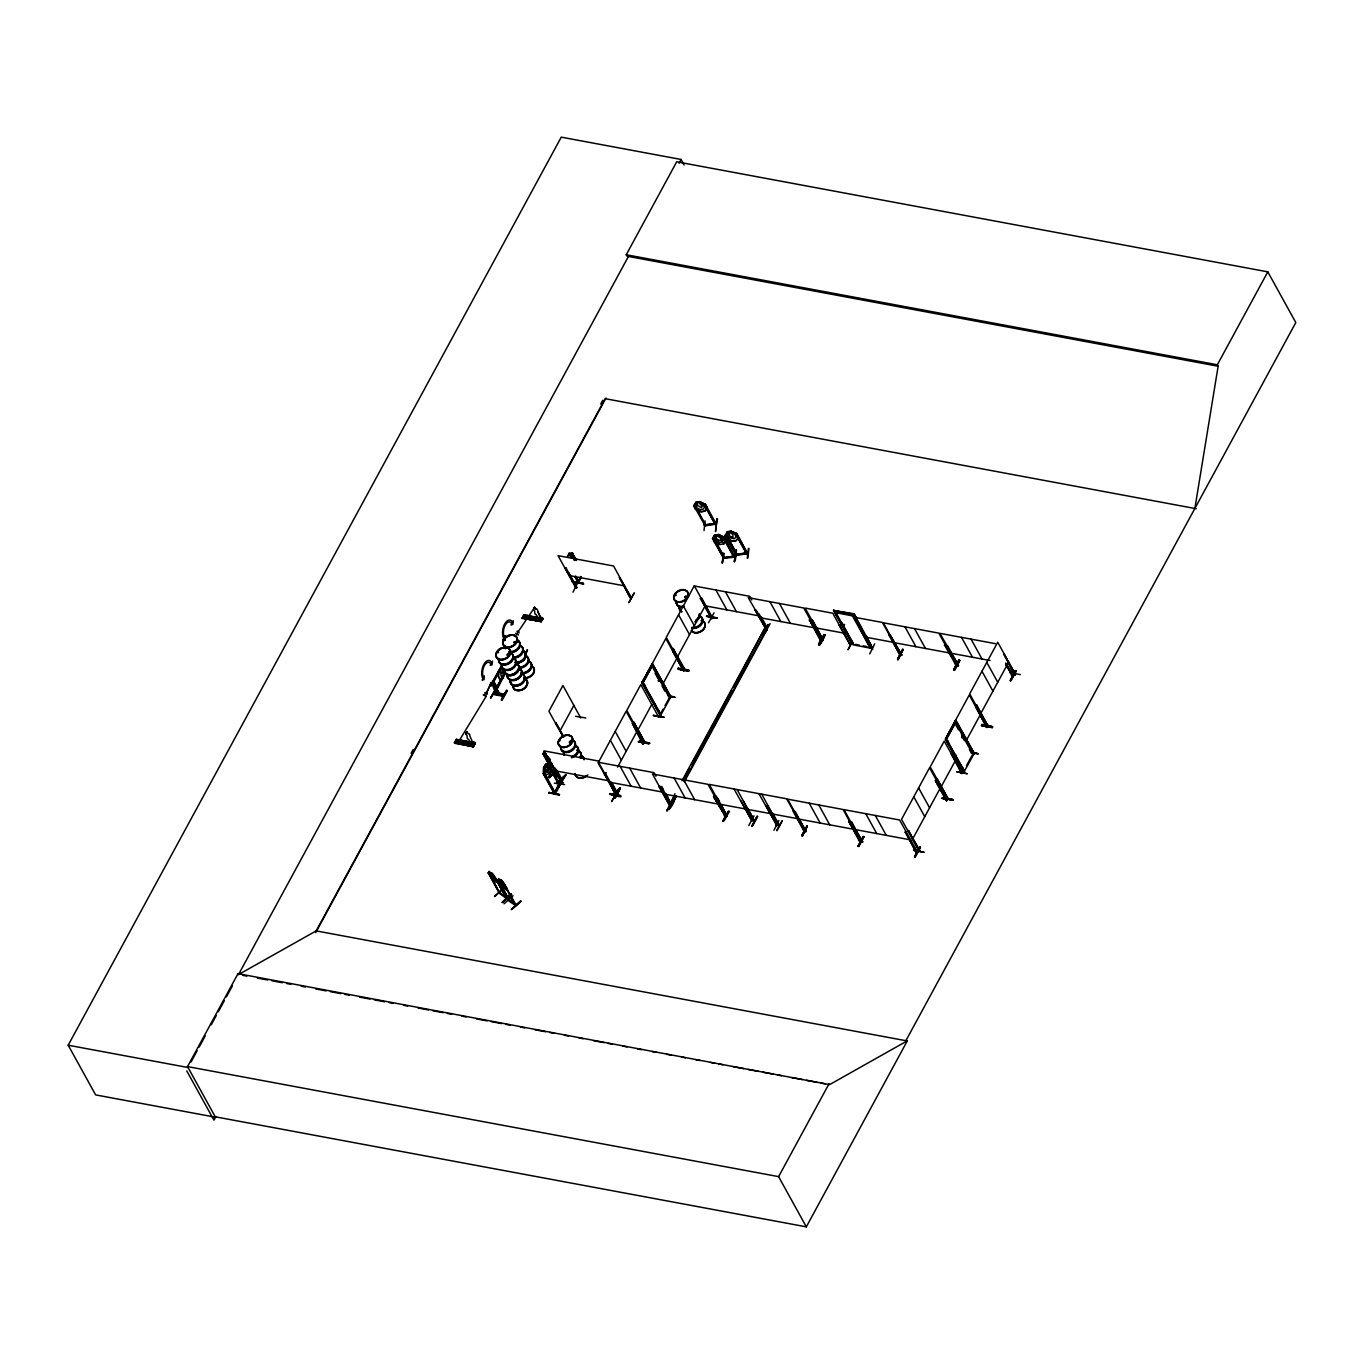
<?xml version="1.0" encoding="UTF-8"?>
<svg xmlns="http://www.w3.org/2000/svg" width="1364" height="1364" viewBox="0 0 1364 1364"><rect width="100%" height="100%" fill="white"/><g stroke="black" fill="none" stroke-linecap="round" stroke-linejoin="round"><path stroke-width="1.5" d="M472.37 742.954L473.7 743.227M473.274 743.516L473.871 745L472.899 743.516M540.263 618.335L541.525 620.415L540.28 618.301L541.252 619.017M486.044 693.594L490.085 685.188M486.232 696.237L483.453 694.89L486.232 696.237L457.656 743.227M486.266 693.628L490.102 685.291M724.079 536.802L722.886 537.399L724.079 536.802L735.077 557.058L723.704 558.422L712.485 538.541L714.617 534.91L719.817 544.475L714.207 541.815L719.817 544.475L723.755 543.878L718.521 534.535L714.6 535.029L715.81 540.792L719.391 542.361L721.931 542.037L723.397 539.854L718.538 534.432L724.131 537.092M704.318 524.816L716.219 523.81L715.827 522.992L716.288 524.117L705.239 503.93L703.943 504.271L715.23 524.39L704.148 504.424L705.205 504.271L699.732 501.645L695.776 502.361L696.987 508.175L700.584 509.659L703.125 509.284L704.608 507.016L699.698 501.85L695.879 502.429L693.645 505.993L695.487 509.198L700.994 511.807L704.932 511.21L707.081 507.374M727.336 531.875L728.444 537.621L734.582 538.729L736.048 536.461L734.753 534.108L731.155 531.295L727.353 531.755M472.967 742.8L472.728 741.846L474.638 742.204L474.774 744.13L455.985 740.584L456.548 739.544L454.536 743.244L473.359 746.739L454.468 742.63L456.224 739.39L475.354 743.039L474.74 744.147L456.207 740.141M454.877 742.613L473.956 745.631L454.911 742.169M456.224 739.39L475.354 743.005M473.342 746.756L475.115 743.073M522.19 618.642L523.878 614.806L522.224 618.199L541.269 621.643L522.224 618.199M522.565 617.994L541.61 621.012L522.804 617.517M523.929 615.42L542.446 619.478L543.008 618.438L523.878 614.806M542.429 619.103L523.623 616.017M523.606 615.607L542.753 618.915L542.292 617.602L540.383 617.261L540.621 618.199M579.922 717.174L580.808 717.924M563.281 737.259L548.925 711.258L562.94 685.461L580.433 717.43M644.337 742.391L626.775 710.422L640.79 684.626L658.642 717.038M644.388 742.357L644.763 741.436M644.354 741.777L633.68 722.067L644.882 742.459L633.68 722.067M657.772 716.339L658.181 717.055M669.588 695.828L668.974 695.487M669.417 696.254L656.8 673.356M682.801 670.236L683.739 670.952L665.82 638.523L641.864 682.733L660.773 716.271L661.131 715.06L643.092 682.443L651.975 666.058L669.843 698.641L661.029 714.668L660.125 714.497M962.285 773.098L944.212 741.112L930.197 766.926L947.775 798.264M948.27 798.895L937.085 778.554M961.194 772.825L962.063 773.524M962.234 773.149L950.879 753.184L961.586 773.558M973.487 752.451L962.49 732.519M986.223 726.722L987.144 727.438L969.241 695.009L945.269 739.237L964.195 772.774L964.536 771.547L946.497 738.93L955.397 722.562L973.265 755.127L964.45 771.154L946.718 740.516M986.564 727.404L975.908 707.081L986.649 726.739M726.876 816.337L721.42 804.931M751.922 819.986L752.127 821.111L740.874 800.753M747.284 808.187L754.752 821.537L737.054 789.568M776.491 825.68L776.133 824.862M776.713 825.254L758.896 793.643M767.983 806.175L779.083 825.408M779.219 825.032L779.611 825.783L772.484 812.876M804.487 830.386L803.379 829.943M849.874 643.944L850.437 645.257L839.184 624.883L850.266 644.661M872.653 649.417L861.502 629.026M900.24 653.97L899.405 653.186L899.967 654.447M493.205 685.393L493.376 683.432L493.87 685.632M492.796 684.506L495.03 684.711M494.672 684.592L494.092 685.683C490.17 682.494 497.911 698.59 498.815 693.85M499.224 694.77L493.427 684.182L492.933 685.461M463.555 742.937L463.589 741.658L462.243 742.51M498.099 652.265L498.61 652.64M505.294 639.904L504.731 640.517M505.26 639.955L504.339 639.887M507.118 655.027L508.482 653.765L508.874 654.839M508.158 655.112L507.954 654.072M508.414 653.748L508.533 655.368M515.78 642.529L513.904 642.529L516.018 642.086M515.694 641.762L515.558 642.495M531.244 617.074L531.38 618.182M571.124 742.579L569.811 741.59L570.067 742.851M571.073 742.238L570.493 741.522L570.902 742.545M571.482 742.204L570.8 741.317M675.061 595.284L675.981 594.585L675.419 595.642M675.726 595.369L675.402 595.522M685.291 597.227L685.904 596.119L684.967 596.835M704.029 530.528L705.086 520.809M649.554 743.005L639.136 741.095L649.571 743.073M649.724 743.397L639.307 741.487M670.491 696.799L674.822 697.311L668.326 695.759L674.6 696.97M942.712 798.008L953.146 799.884M973.896 753.235L978.227 753.798L973.828 752.638M693.833 505.993L695.896 502.327M695.384 509.249L701.011 511.722L704.83 511.04L706.944 507.357L705.239 503.93M698.624 502.446L697.362 502.651L697.618 505.515L701.556 507.749L702.17 506.334L698.641 502.344M699.732 501.645L705.222 504.373M693.867 505.652L704.966 525.464M705.444 524.987L704.472 524.765M715.742 523.452L705.717 524.833L705.717 525.822L694.958 505.805M714.719 523.81L715.776 523.043M716.714 518.712C715.776 535.421 714.139 536.274 717.481 518.985M725.239 535.541L726.364 534.944L737.43 555.131L735.963 554.619M726.961 538.541L732.451 541.252L736.389 540.656L738.384 536.802M728.819 532.079L732.86 534.381L733.014 537.194L729.825 536.342L728.819 531.977M731.155 531.295L736.799 533.665L731.172 531.21L727.234 531.789L725.102 535.541L736.253 555.301L747.489 553.699L736.662 533.716L735.384 533.733M732.451 541.252L736.287 540.485M736.662 533.818L735.401 533.716L746.688 553.835L735.554 533.716M736.031 550.408L735.435 559.99M736.031 550.357L734.974 560.11L736.458 549.897M736.168 555.37L735.776 554.261M735.895 554.244L736.952 554.483M737.14 554.619L747.353 552.846L746.347 552.556M747.25 558.251L748.427 548.464M747.847 558.115L748.938 548.43M544.27 772.757L543.656 773.848L545.481 776.951C549.59 780.089 552.335 768.802 548.788 776.986M548.43 765.136L559.257 785.187L558.95 784.283C562.087 781.146 554.79 797.087 554.33 792.893L558.541 784.624M498.525 676.595L499.855 679.187L503.435 677.584L499.77 679.016L498.423 676.561L499.36 670.116M473.206 743.551L469.864 735.98A2.745 1.415 -79.5 0 0 468.329 733.849L466.71 731.769L466.028 733.662M533.682 608.719L534.5 607.202L535.984 609.248A2.745 1.415 -79.5 0 1 537.672 611.413L540.945 618.25L537.672 611.413M712.468 538.661L713.764 538.371L724.83 558.251L723.176 557.723M716.424 538.2L716.185 535.251M725.716 540.349L723.738 543.997L725.733 540.246L724.028 537.143M713.628 538.507L712.741 538.166L714.702 535.097M723.704 553.358L722.187 563.196L723.67 553.375M722.579 562.701L723.67 553.426M723.653 558.473L723.193 557.33M723.363 557.279L724.83 558.251M715.793 541.661L724.676 558.302M735.759 551.567L734.395 561.712L735.878 551.943M734.395 561.712L736.441 551.823M1194.864 508.465L1218.137 366.234L1217.336 364.785L626.247 254.744L676.715 161.787L1267.804 271.845L1295.8 322.569L905.884 1040.681L907.265 1040.954L806.329 1226.85L215.239 1116.792M497.349 687.132L496.598 688.496M560.672 777.719C563.417 782.544 551.295 770.114 554.244 773.985M553.784 774.053L554.517 774.513L543.06 753.61L543.895 752.263L546.504 754.156M556.597 769.944L561.678 779.032L560.928 778.401M659.085 680.568C658.079 678.607 658.471 682.563 659.92 680.073M963.632 737.123L961.995 736.816M963.154 736.696L963.427 737.719M489.164 871.374L494.723 877.274L506.556 898.484L499.105 891.903L499.105 892.977L499.94 893.471L488.414 872.653C490.188 869.465 491.466 880.274 495.422 880.274L496.036 879.644M505.891 896.881L506.879 898.211L495.149 877.768L506.436 898.45L499.173 892.96L488.21 873.028L489.352 871.408M506.368 898.416L506.402 897.376M509.181 900.462L497.826 879.61M515.677 905.457C515.711 901.434 498.474 895.057 515.882 905.543C510.954 903.292 504.356 874.682 497.536 880.087L509.011 900.496M515.814 904.468L516.189 905.253L504.475 884.81L515.626 905.508M548.533 759.237L548.209 757.242L545.634 755.417C543.912 760.311 560.894 771.325 544.901 756.679M550.562 762.425L547.731 757.037M778.98 826.107L761.794 794.172M803.788 830.761L792.859 810.796M872.227 649.23L854.648 617.295L882.423 622.461L900.649 655.112L901.809 655.266L889.959 634.874L901.877 654.908L900.683 653.936M549.078 792.859L559.325 795.161M559.376 794.411L548.925 792.45L559.615 794.718M609.981 794.462C631.634 797.36 615.232 797.735 610.066 793.558M610.185 794.07L620.449 796.388M620.501 795.468L610.049 793.592L620.739 795.86M678.215 668.121C710.746 674.362 656.374 665.342 688.871 671.293M678.351 668.531C702.204 671.259 678.334 671.105 678.232 668.036M688.598 670.798L678.164 668.889M913.454 850.164L924.144 852.347L913.607 850.437M981.637 724.523C1015.157 730.814 958.926 721.999 992.446 727.626M992.02 727.251L981.62 724.54L992.071 726.501M454.57 742.8L473.393 746.688M572.692 581.371L583.11 583.229M572.846 581.695C606.042 588.361 549.504 577.756 583.11 583.195M533.733 608.361L534.688 607.202L535.984 609.248M842.526 626.792L843.719 626.86M842.918 625.974L843.924 626.042M843.242 625.547L844.316 626.076M553.767 792.961L554.381 791.955L555.182 792.859L544.134 772.655M544.117 772.962L543.298 773.78L554.21 793.524M555.097 792.944L553.835 792.893M558.899 784.692L559.001 783.345M559.734 784.266L548.754 764.3L545.464 764.403L549.317 768.29L548.106 774.377L545.924 774.633L543.571 767.54L545.447 764.266C549.863 762.306 547.441 766.278 548.737 764.352M615.283 794.854L614.976 793.95M642.478 743.21L643.433 742.408L642.956 743.363L632.436 723.295L642.887 744.147L643.876 743.21L626.127 711.292L598.114 762.902L615.931 794.632M684.029 667.831L683.5 669.349L673.049 648.497L684.438 668.565L683.057 668.582L683.671 667.542M683.552 669.247L673.049 648.497M711.019 618.574L712.332 617.244L712.895 618.097M711.94 617.807L712.792 618.08L711.616 617.108M919.319 851.255L901.519 819.389L929.549 767.779L947.247 799.85L946.258 800.6L947.281 799.696M987.417 724.233L986.513 725.119L987.076 724.028M976.454 704.983L987.417 724.778L986.905 725.836L976.454 704.983L987.263 724.949M1015.447 674.157L1014.935 675.044L1015.038 674.021M578.131 580.808L577.961 582.616L581.064 576.58M493.137 694.412L503.572 696.39M493.376 693.952L503.862 695.845L493.274 693.611M615.3 794.223L615.863 793.149L616.971 794.786L604.883 774.036L615.693 794.956M711.053 618.608L711.224 616.801M946.36 800.532L935.38 780.668L936.216 779.85L935.738 780.72M577.552 581.661L578.95 581.678L575.489 576.222M463.862 742.272L462.908 743.192L462.822 741.846M505.277 640.193L504.168 640.5M507.135 654.788L508.107 655.317M513.921 642.274L515.78 641.37M569.538 741.897L569.623 743.124M686.962 596.886C686.177 599.597 683.313 595.539 685.836 597.62M553.273 773.303L561.593 778.929M508.005 899.234L516.189 905.116L515.473 904.605M515.029 904.963L514.961 903.906M466.028 732.587L467.204 731.888M540.076 618.898L541.235 618.421M720.976 539.104L720.363 540.485L717.191 539.581M562.906 735.162L555.83 722.903L563.639 737.327M575.523 716.305L585.804 717.924M683.671 670.935L672.486 650.594L683.603 670.969M653.424 715.606L663.995 717.225L653.527 715.299M986.99 727.524L976.266 707.149M942.626 798.264L952.976 799.56M956.948 771.785L967.417 773.729L956.829 771.973M992.395 727.592L981.978 725.699M953.197 799.901L942.626 798.247L952.976 799.492M565.668 567.901L564.73 567.731L576.648 587.85L565.855 567.56M578.046 582.155L572.965 592.181M576.256 587.049L575.438 586.486L576.478 587.27M630.952 597.244L630.185 597.807L619.512 577.569L631.344 597.534M620.449 577.739L619.324 577.893M630.236 596.631L631.362 597.483M630.287 597.773L619.512 577.569M628.838 602.632C633.135 594.738 638.676 585.224 628.906 602.581M544.543 766.943L545.106 765.886L547.936 768.887L547.476 772.246L546.248 772.058L544.424 766.926M551.55 763.107L550.596 762.936L562.616 783.004L561.474 782.851M548.874 793.388L548.925 792.535M554.364 783.158L564.628 784.59M554.261 793.643L559.393 784.061M561.252 781.743C562.462 783.499 561.559 779.986 561.661 782.885L562.616 783.004M563.912 777.378L558.388 787.369L563.861 777.395M558.831 787.386L564.014 777.702M605.241 774.104L604.405 774.905M643.245 744.215L632.436 723.295M605.122 774.377L615.812 794.632M673.407 648.565L672.571 649.366M700.141 598.626L700.96 597.824L711.479 618.659L700.499 598.694M701.812 598.199L712.656 618.489L700.874 598.046M638.471 741.982L649.162 743.499L638.71 741.624M616.818 792.45L615.658 792.245L617.278 792.774M613.169 799.168L618.352 789.483M617.909 789.466C609.503 807.539 608.958 803.925 619.904 788.17C616.34 799.611 610.22 802.578 619.699 787.761M642.853 743.482L643.774 743.244M614.704 797.855L620.467 788.256M708.479 622.802L714.02 612.811M615.249 797.923L620.398 788.204M684.012 669.212L683.569 667.678M658.948 786.397L660.074 786.244L671.156 806.124L658.948 786.397L669.997 806.346M766.483 630.134L754.889 609.725L766.909 629.793L765.34 628.855L766.909 629.793L684.387 781.743M766.721 630.117L755.827 609.896M670.099 805.936C671.344 806.772 669.349 804.112 670.099 805.936L652.469 773.985L708.001 784.334L725.75 816.303L713.543 796.576L725.563 816.644L713.543 796.576M670.116 804.231L671.344 803.89L670.423 803.669M672.264 800.839L666.723 810.83L672.503 801.248M667.184 810.847L672.367 801.128M767.301 628.19L765.75 627.679L767.097 627.542M668.82 809.21C677.277 790.199 675.01 804.283 668.923 809.261M669.059 809.636L674.021 799.526M762.936 634.499L767.966 624.507M763.056 634.584L768.017 624.49L762.783 634.192M764.863 633.237L770.114 623.57M714.48 796.747L713.73 796.235M821.162 640.296L809.466 619.887L821.316 640.296L819.934 639.017M724.301 815.382L725.239 815.553M725.171 815.911C722.886 816.712 727.558 817.309 724.454 815.314M766.398 629.043L748.222 597.637L803.754 607.986L821.503 639.955L820.446 639.682M722.835 820.906C740.038 791.103 711.599 841.741 728.359 811.597M823.771 634.857C825.8 640.62 810.983 654.567 823.856 634.908M805.169 831.085L806.124 831.256L805.05 831.546L794.206 811.222L806.226 831.273L804.675 830.778M805.885 831.631L795.144 811.392M804.607 830.744L806.226 831.273M802.254 835.996L807.403 826.311M802.39 836.081L807.283 826.004L802.254 835.962M897.563 659.63L903.087 649.639L898.143 659.733M897.955 659.664L902.746 649.946M860.002 841.077C859.269 841.639 860.565 839.423 859.678 841.673L848.8 821.384L860.479 841.793M956.147 665.444L944.553 645.036M861.23 841.298C862.594 840.156 862.219 842.321 861.622 842.031L850.744 821.742L862.781 841.81L861.434 841.929M862.491 842.117L851.699 821.912M957.187 665.649L946.497 645.394L958.534 665.462L957.477 665.274M957.375 665.683L958.244 665.785L947.451 645.564M859.593 841.639L860.428 840.718L859.508 840.497M955.26 664.166L955.994 664.711M858.655 846.226L863.838 836.524L858.195 846.413M863.19 836.405L857.939 846.055M858.144 846.464L863.565 836.78M863.992 836.814L858.791 846.533M953.658 669.707L958.909 660.04L959.864 660.585L954.681 670.27L953.658 669.707L958.875 660.023M861.554 841.997L844.077 809.67L899.626 820.003L917.358 851.971L915.738 851.579M953.947 670.065L959.199 660.398M954.101 670.167L959.642 660.159M905.338 831.921L916.079 852.21L905.338 831.921L917.137 852.364L916.796 851.119M919.268 851.255L908.288 830.523L919.677 850.59L919.251 849.772M908.663 830.591L907.827 831.392M976.829 705.052L975.993 705.853M1014.884 675.061L1004.006 654.243L1014.833 675.163L1014.646 673.304M942.115 798.111L952.515 799.986M1009.82 672.674L1020.272 674.549M1011.372 675.044C1013.281 673.594 1011.423 677.806 1012.531 674.822L1011.491 675.061M914.511 856.592C930.742 826.737 904.332 877.495 919.728 846.942M914.733 856.933L920.444 847.385M1011.781 675.811L1013.111 675.572L1006.837 664.438M915.227 857.052L920.376 847.351M946.48 798.844L946.292 800.634M946.428 798.946L945.9 799.918L946.838 799.116M1010.997 680.738C1027.28 650.73 999.403 700.721 1015.737 670.935M919.251 850.318L918.739 851.375L919.626 850.471L908.288 830.523M1010.264 680.244L1015.481 670.594M1010.434 680.653L1015.396 670.542M946.718 800.6L947.179 799.73M716.151 796.133L727.404 816.439M811.887 619.802L823.14 640.159L822.543 638.898M724.062 820.94L729.501 811.256M819.815 644.626L825.254 634.908M820.105 644.678L825.101 634.567L819.815 644.575M823.208 640.091L812.364 619.87M754.224 821.486L743.431 801.231M748.802 825.578L754.019 815.843M752.058 825.834L757.242 816.115L752.007 825.783M757.463 816.456L752.28 826.158M752.229 826.209L757.702 816.524M852.125 641.387L847.982 649.861L851.443 643.314M765.75 805.374L777.071 825.68M773.968 830.25L778.895 820.463M874.716 643.808L869.721 653.902M776.73 830.403L782.015 820.753M888.612 634.448L899.592 654.447M899.251 653.799L892.636 641.08M801.879 835.399L807.079 825.697M801.844 835.433L807.3 825.749M902.593 649.008L897.631 659.051M897.597 659.102L903.053 649.4M215.734 1116.894L213.96 1120.168L186.766 1070.893M905.952 1040.562L907.333 1040.817L829.585 1084.619L238.001 973.64L187.533 1066.597L215.478 1117.218L95.633 1094.9L68.2 1045.216L561.252 137.15L681.096 159.469L684.148 164.993M191.079 1061.942L197.132 1050.792M199.144 1047.075L205.214 1035.924M211.267 1024.773L216.313 1015.481M218.325 1011.747L224.378 1000.596M226.407 996.879L232.46 985.729M238.001 973.64L238.512 974.578L628.446 256.449M679.084 163.203L681.096 159.469M411.127 753.235L413.156 749.501M600.74 404.017L602.769 400.283M238.512 974.578L316.192 930.896L605.173 398.68L1196.245 508.721M315.681 932.652L606.008 397.981M524.134 618.557L525.873 615.334M490.852 685.939L489.932 684.745L491.517 682.409L490.852 685.939L492.148 683.552L491.228 682.358M499.701 694.123L492.711 681.301L493.734 680.517M496.649 688.513L492.694 681.318L501.696 665.496L493.461 681.966M490.563 685.887L492.148 683.552M501.696 666.109L492.984 681.881M493.495 682.119L502.054 666.178M499.343 694.788L493.376 683.432M502.225 667.32L500.554 670.389L501.048 676.101L503.248 675.265L504.919 672.196M493.546 685.393L493.666 683.483M493.973 685.461L494.126 684.319M502.907 668.548L501.952 673.543L504.254 671.003M495.814 688.394L490.529 698.112L496.24 688.445M496.189 688.223L490.887 697.925M502.123 677.345L496.308 687.985L504.987 672.06M505.379 672.367L497.127 688.649M497.144 688.735L505.72 672.793M574.704 559.462L572.181 553.153L576.529 560.451M572.539 553.221L571.704 554.04M472.592 742.101L474.877 743.141L473.393 745.869L471.109 744.829L471.45 745.938L472.728 741.846M540.246 617.5L542.531 618.557L541.048 621.285L538.763 620.228L539.104 621.353L540.383 617.261M473.018 745.187L473.615 746.244M540.673 620.586L541.014 621.694L542.838 618.54M524.799 654.635L527.476 649.81L525.839 653.322M507.323 690.542C498.201 709.553 500.878 695.606 507.357 690.576M525.549 655.044L527.425 649.793M506.624 690.167L501.526 700.158L506.811 690.406M580.706 576.512L577.995 581.934M581.354 577.091L578.387 582.667L575.386 577.16M559.888 731.138L573.903 705.324M665.035 705.563L668.974 698.436L671.054 697.345L652.589 663.893L641.864 682.733M617.568 767.131L637.107 731.155M637.755 730.303L651.77 704.489M662.785 684.199L676.8 658.386M677.243 657.243L705.273 605.616M661.011 714.924L642.325 682.239L651.174 666.178L652.077 666.348L643.228 682.409M670.594 697.26L652.094 664.251L642.103 682.682L660.773 716.271M676.339 796.559L673.322 802.117L671.293 801.742L674.975 793.712M682.017 780.737L764.522 628.787L766.551 629.162L684.046 781.112M672.299 799.901L674.31 796.184M683.364 779.509L689.4 768.392M691.412 764.692L731.667 690.559M733.679 686.859L764.522 628.787M673.322 802.117L675.998 795.945M872.551 648.872L853.711 614.38L833.881 610.68L852.244 643.944L833.523 610.441L854.103 613.817L857.189 619.392M866.413 636.118L872.346 647.695L854.103 613.817M851.989 643.893L853.267 643.91M945.508 739.169L955.516 720.738M964.195 772.774L945.729 739.322L955.55 720.311L974.459 753.849L972.396 754.923L966.479 765.63M912.499 839.269L940.512 787.642M980.665 713.73L1008.678 662.12M941.16 786.789L955.175 760.993M966.206 740.686L980.205 714.889M1217.336 364.785L1267.804 271.845M806.329 1226.85L778.605 1176.638L829.073 1083.698M658.471 681.062L659.392 680.466M661.114 712.707L663.074 709.144M842.287 624.047L844.128 626.57L843.344 625.65M852.483 615.897L852.96 615.045L835.706 611.72L835.245 612.555L852.483 615.897L870.3 648.156L852.96 615.045M954.578 722.664L945.729 738.725L946.633 738.896L955.499 722.835L954.578 722.664L958.534 729.825M961.859 737.072L962.251 736.168M961.722 737.515L961.893 736.253L961.62 737.566M497.655 881.297L496.922 882.542M572.096 553.75L575.062 559.53M550.118 761.18L545.736 756.952L543.98 752.365L543.06 753.781L554.824 774.223M517.689 632.504L516.973 631.191L518.456 631.327L533.529 609.026M559.189 784.249L543.162 753.695M710.644 617.892L711.258 617.517M642.956 742.476L643.297 744.113M615.283 793.268L616.75 793.729M987.553 724.301L987.263 725.904L969.685 693.85L997.715 642.239L1015.396 674.089M530.016 617.398L531.125 617.142M507.596 654.208L508.158 655.027M509.147 654.805L507.51 655.436M569.368 742.084L570.271 741.351M571.277 742.357L569.641 742.988M652.401 699.152L652.265 698.487M659.051 711.224L658.369 709.928L659.136 710.814M854.034 616.988L854.938 618.114L854.393 617.142M861.826 631.089L861.571 630.236L861.98 631.413M868.97 643.552L868.459 642.649M948.611 742.272L947.758 741.061M955.26 754.599L955.891 755.673L955.618 754.752M961.808 766.5L962.643 767.693L962.063 766.551M734.667 556.341L724.591 557.382M559.342 785.016L549.897 768.784M554.688 793.695L543.656 773.848L543.571 767.54M987.383 725.784L987.809 724.966M578.421 582.564L575.011 577.091M751.786 820.617L734.02 789.006M498.542 693.901L494.757 686.28M494.041 692.707L504.492 694.6M505.345 886.685L504.748 887.316L500.469 883.002L498.559 878.535M705.563 524.97L704.301 525.208L704.915 525.89M736.287 554.978L747.625 553.221M737.43 555.131L728.359 538.558M747.677 553.648L736.696 533.375M723.602 558.064L734.531 555.915M723.721 558.047L734.77 555.932M734.94 556.648L733.849 557.211L723.005 537.348M734.037 556.768L723.022 536.922M706.637 616.443L717.038 618.352M941.876 798.469L952.566 799.986L942.064 798.111M543.776 754.292L542.77 754.087M545.805 754.07L545.054 753.388L548.822 759.271M551.857 764.334L547.476 760.106L545.719 755.332M548.328 757.156L550.221 759.953M549.01 761.76L549.863 762.425L549.914 761.231L552.113 763.976M550.851 764.88L546.64 759.833L553.562 766.619M549.01 777.582L556.512 770.592M549.3 777.77L556.631 770.865M549.027 777.565L556.734 771.001M560.502 777.753L553.989 773.746M565.668 774.633C564.628 781.555 546.316 790.438 565.736 774.701M530.357 618.574L531.312 618.045M751.837 820.617L745.187 807.795M754.411 821.111L747.762 808.272M870.863 647.406L872.568 647.269M494.842 878.041C488.806 869.107 492.626 872.619 497.655 881.485C493.342 885.253 489.437 870.965 488.21 873.028M490.307 872.534L494.143 878.348L491.108 873.148M494.467 880.701L490.256 875.722M499.616 879.575L503.452 885.406L500.435 880.189M506.317 889.703L503.793 887.742M494.518 896.336L503.521 888.254M494.655 896.625L503.487 888.237M499.855 893.42L489.079 872.858M506.879 888.441L506.232 889.788L507.067 888.441C502.02 880.206 497.894 875.722 504.151 885.1M511.04 893.949L502.242 902.405L511.619 894.614M511.585 894.562L502.617 902.661M504.1 903.803L513.069 895.705M511.364 909.072C540.161 884.656 492.916 926.412 520.366 901.007M554.79 792.672L543.759 772.894M575.779 587.679L575.386 586.946M629.963 596.699L631.021 596.886M805.595 830.932L787.539 799.134L843.071 809.483L860.701 841.383M860.241 841.059L848.8 821.384M560.058 740.328L560.092 740.737M576.75 587.799L575.642 586.469M765.46 628.872L766.38 629.009M561.405 781.674L562.292 781.93M820.344 639.75L821.367 639.887M616.102 791.853L617.21 793.183L610.936 781.981M615.982 794.24L617.142 794.445L606.059 774.547M900.53 654.021L901.382 654.123M900.973 654.72L883.292 622.785L938.824 633.135L956.471 665.086L958.398 665.393M669.588 805.203L670.866 806.448L669.929 806.312M956.965 664.524L958.125 664.745L939.83 633.322L995.362 643.655M1011.952 675.419L1005.899 664.268M917.034 852.33L916.216 852.193M499.463 892.772L505.754 897.069M508.465 655.214L507.783 655.249M685.137 596.972L686.058 597.279M644.388 684.421L644.967 685.137M569.999 741.47L570.885 741.334M947.792 740.908L948.44 742.272M475.183 743.141L456.292 739.578M473.956 745.614L454.468 742.63M683.449 668.684L666.28 637.363L694.293 585.753L711.974 617.875M560.826 778.537L561.371 779.304L555.301 768.409M726.245 535.353L725.29 535.438M804.283 830.829L796.883 817.428M462.959 741.624L463.948 742.221M717.481 519.002L716.612 518.678M704.796 525.873L716.168 524.134M519.087 632.981L518.456 631.327M716.168 535.353L720.209 537.723M704.438 525.174L716.185 523.776M705.853 525.345L696.902 509.113M572.709 553.102L569.112 553.153L573.102 557.194M631.072 598.029L613.595 565.992L558.064 555.659L575.761 587.731M562.36 783.072L550.783 762.612M616.971 793.183L609.998 781.811M615.829 793.507L616.409 794.121M736.287 555.336L725.324 535.097M561.917 782.407L562.684 782.612M670.883 804.283L669.997 804.078L671.344 803.89M685.973 596.204L687.098 596.716M823.157 640.091L805.05 608.054L832.807 613.22L850.352 645.274M700.687 598.37L701.642 598.54M754.701 610.066L755.639 610.22M809.295 620.228L810.233 620.398M944.365 645.377L945.303 645.547M946.326 645.735L947.264 645.905M706.825 616.085L717.328 617.96L706.364 616.221M711.752 618.318L712.605 618.421M766.261 628.463L767.25 628.651L759.117 613.936M981.773 724.898L992.31 726.807M638.25 741.726L648.855 743.874M605.377 772.774L606.315 772.945L605.19 773.115M550.664 767.352L550.664 773.729L543.69 767.557L543.298 773.78M794.019 811.546L794.973 811.716M848.613 821.725L849.567 821.895M850.573 822.083L851.511 822.253M905.167 832.245L906.105 832.415M616.085 791.904L616.988 792.126M661.438 786.806L671.446 804.931C670.031 806.107 668.837 795.894 665.462 793.422M805.05 831.546L805.936 831.597M862.662 841.741L861.042 841.264M668.496 696.1L674.771 697.294M973.095 752.331L978.176 753.781M653.407 715.486L663.995 717.242M1218.137 366.234L627.048 256.193L626.247 254.744M569.129 553.29L567.509 556.478M568.191 555.83L568.873 554.79L571.721 557.791M833.523 610.441L853.881 614.243M694.208 585.957L749.74 596.307L751.735 599.921M569.044 575.523L624.576 585.872M578.472 581.013L575.847 576.29M705.171 605.838L758.691 615.795M759.185 617.517L814.717 627.866M816.013 627.934L843.787 633.101M865.629 637.159L893.386 642.342M894.255 642.666L949.787 653.015M950.81 653.203L990.128 660.517M523.981 615.352L542.787 618.864M522.122 618.028L541.337 621.524M494.279 692.315L504.731 694.242M465.942 733.934L467.17 735.997A2.745 1.415 -79.5 0 0 468.363 739.049L472.132 745L473.615 742.562L474.399 744.011M599.461 761.214L543.929 750.865L561.627 782.936M455.951 740.192L475.013 743.67M554.909 770.745L608.378 780.702M609.435 782.186L662.938 792.143M663.433 793.865L718.964 804.197M720.26 804.283L797.633 818.673M798.503 819.014L854.052 829.346M855.058 829.534L910.589 839.883M670.952 801.128L672.981 801.503M316.192 930.896L907.265 1040.954M242.69 975.345L246.867 976.13M257.319 978.073L267.753 980.017M271.93 980.801L282.382 982.745M286.559 983.512L290.737 984.296M301.171 986.24L305.348 987.024M315.8 988.968L326.235 990.912M330.412 991.679L340.864 993.623M345.041 994.407L349.218 995.191M359.653 997.135L370.104 999.079M374.282 999.846L384.716 1001.79M388.893 1002.574L393.071 1003.358M403.522 1005.302L407.7 1006.069M418.134 1008.013L428.586 1009.957M432.763 1010.741L443.198 1012.685M447.375 1013.469L451.552 1014.236M462.004 1016.18L466.181 1016.964M476.616 1018.908L487.067 1020.852M491.245 1021.636L501.679 1023.58M505.856 1024.347L510.034 1025.131M520.485 1027.075L524.663 1027.842M535.097 1029.786L545.549 1031.747M549.726 1032.514L553.903 1033.298M564.338 1035.242L568.515 1036.009M578.967 1037.953L583.144 1038.737M593.579 1040.681L604.03 1042.625M608.208 1043.409L612.385 1044.176M622.819 1046.12L626.997 1046.904M637.448 1048.848L641.626 1049.632M652.06 1051.576L656.237 1052.343M666.689 1054.287L670.866 1055.071M681.301 1057.015L685.478 1057.799M695.93 1059.743L700.107 1060.51M710.542 1062.454L714.719 1063.238M718.896 1064.022L723.073 1064.79M733.508 1066.733L743.96 1068.677M748.137 1069.461L758.572 1071.405M762.749 1072.172L773.2 1074.116M777.378 1074.9L781.555 1075.685M791.99 1077.628L802.441 1079.572M806.618 1080.339L817.053 1082.283M821.23 1083.067L825.408 1083.851M187.533 1066.597L778.605 1176.638M68.2 1045.216L188.044 1067.518M843.787 624.337L844.657 624.695M855.433 644.337L859.269 645.087M863.088 645.82L866.924 646.57M870.3 648.156L853.046 644.814L833.745 610.032M961.501 734.838L962.796 736.952M962.353 737.174L964.484 740.584M658.727 679.886L658.318 681.028M486.181 694.242C489.949 694.617 483.18 690.576 485.141 693.662M735.759 554.654L747.387 552.505M576.87 587.355L568.737 572.778M617.227 792.706L612.078 783.396M685.461 597.961L685.052 597.006M959.574 660.466L954.391 670.167M824.061 635.232L818.656 644.575M957.937 664.643L958.346 665.803M805.016 831.46L786.67 798.81L709.297 784.402L726.927 816.456M726.841 538.575L732.468 541.15M497.229 687.695L493.495 681.369L496.854 686.996M718.504 534.62L724.011 537.246M782.203 821.06L776.951 830.71M545.719 755.52L550.391 759.731M550.937 764.727L553.46 766.5M498.372 879.951L509.454 900.087M972.43 752.024L970.537 748.563M514.279 643.075L514.109 642.188M497.536 880.087L498.423 880.019M520.878 901.57L511.619 909.464M820.224 640.193L809.466 619.887M565.975 775.059L557.211 783.328M1014.458 675.095L1014.986 674.123L1004.006 654.243M549.726 761.828L546.862 756.236M503.793 887.794L499.565 882.764L503.691 887.879M546.708 757.378L549.198 760.464M502.225 902.337L510.971 893.88M1005.694 663.04L1012.821 675.947L1005.711 664.609M986.769 662.375L997.749 682.256M971.049 639.136L982.029 659.017M981.961 671.259L992.924 691.122M961.518 637.363L972.481 657.226M914.511 628.599L925.474 648.48M904.963 626.826L915.943 646.707M955.994 720.397L974.459 753.849M958.227 726.228L968.628 745.085M969.429 749.535L971.407 753.133M889.771 635.198L900.803 655.197M870.982 647.44L853.046 614.959L835.416 611.686L853.455 644.166M935.857 779.782L947.179 799.833M935.38 780.668L946.667 800.702M841.639 622.461L853.506 643.961M918.603 787.915L929.583 807.795M913.795 796.798L924.758 816.661M779.441 603.451L790.404 623.331M769.893 601.677L780.856 621.558M875.313 815.484L886.276 835.348M761.214 617.074L767.386 628.258M762.186 620.398L766.568 628.054M757.208 612.027L759.134 615.505M761.044 618.983L766.312 628.548M865.765 813.694L876.728 833.574M712.741 538.166L723.773 558.473M725.426 591.771L736.407 611.652M715.878 589.998L726.859 609.879M818.758 804.948L829.738 824.828M700.602 597.756L711.684 618.284M809.21 803.174L820.19 823.055M683.364 605.889L694.327 625.769M678.539 614.755L689.519 634.635M771.018 814.155L777.19 825.339M652.589 663.893L671.054 697.345M651.822 664.319L654.805 669.741M655.129 673.339L658.096 678.709M662.052 685.887L665.018 691.258M717.583 797.957L719.493 801.452M572.181 553.153L576.171 560.382M642.325 682.239L659.136 712.707M683.688 779.799L694.651 799.679M674.14 778.026L685.103 797.906M655.982 776.252L653.987 772.638L598.455 762.306L616.238 794.223M661.625 786.465L663.535 789.944M664.524 793.251L669.332 801.964M664.336 793.592L670.559 804.879M615.198 731.428L626.161 751.308M629.674 768.12L640.654 788M610.373 740.294L621.353 760.174M542.054 619.427L541.099 617.943L539.786 620.398L536.018 614.465A2.745 1.415 -79.5 0 1 534.824 611.413L533.682 609.589M620.126 766.346L631.106 786.21M532.659 616.596L530.818 619.648M529.062 615.914L527.22 618.983M555.83 722.903L562.548 735.094M554.602 767.932L562.803 782.68M504.322 694.429L493.853 692.52M494.399 684.66L499.599 694.106M473.444 742.545L474.246 743.994M465.005 741.198L463.163 744.25M461.407 740.516L459.566 743.568M458.219 739.919L456.377 742.988M466.181 734.207L465.874 733.286M571.448 739.97A7.826 5.678 -28.9 0 1 574.977 746.79A7.826 5.678 -28.9 0 1 565.992 752.331A7.826 5.678 -28.9 0 1 560.894 746.5M571.567 740.396A7.707 5.592 -28.9 0 1 575.045 747.097A7.707 5.592 -28.9 0 1 566.196 752.553A7.707 5.592 -28.9 0 1 561.184 746.807M572.88 740.226A7.826 5.678 -28.9 0 1 570.271 751.001A7.826 5.678 -28.9 0 1 560.74 746.21M572.641 739.97A7.707 5.592 -28.9 0 1 570.953 750.132A7.707 5.592 -28.9 0 1 560.536 747.472M576.171 746.381A7.707 5.592 -28.9 0 1 578.2 752.314A7.707 5.592 -28.9 0 1 571.738 757.736M576.068 745.989A7.826 5.678 -28.9 0 1 578.114 751.99A7.826 5.678 -28.9 0 1 571.567 757.497M564.15 755.042A7.826 5.678 -28.9 0 1 563.929 751.973M575.915 745.699A7.826 5.678 -28.9 0 1 577.961 751.717A7.826 5.678 -28.9 0 1 571.414 757.208M563.98 754.752A7.826 5.678 -28.9 0 1 563.775 751.7M576.887 746.364A7.707 5.592 -28.9 0 1 573.085 756.099M563.929 754.394A7.707 5.592 -28.9 0 1 563.707 751.376M577.04 750.268A7.724 5.609 -28.9 0 1 580.263 757.532M587.918 774.854A7.724 5.609 -28.9 0 1 580.092 778.281A7.724 5.609 -28.9 0 1 575.216 774.104M581.78 756.526A7.707 5.592 -28.9 0 1 583.843 758.64M577.262 750.66A7.724 5.609 -28.9 0 1 580.484 757.924M581.507 755.844A7.826 5.678 -28.9 0 1 583.962 759.441M581.269 755.605A7.707 5.592 -28.9 0 1 583.69 759.151M581.661 756.133A7.826 5.678 -28.9 0 1 584.116 759.731M684.131 606.775A7.826 5.678 -28.9 0 1 676.356 602.854M684.302 606.997A7.707 5.592 -28.9 0 1 676.783 601.575M683.978 606.486A7.826 5.678 -28.9 0 1 676.203 602.564M683.79 606.076A7.707 5.592 -28.9 0 1 676.135 602.223M688.223 594.755A7.707 5.592 -28.9 0 1 689.468 595.642M681.574 611.243A7.707 5.592 -28.9 0 1 679.306 606.128M680.841 611.277A7.707 5.592 -28.9 0 1 679.818 607.048M681.829 611.942A7.826 5.678 -28.9 0 1 679.528 606.741M681.676 611.652A7.826 5.678 -28.9 0 1 679.374 606.451M700.38 616.784A7.707 5.592 -28.9 0 1 701.556 624.269A7.707 5.592 -28.9 0 1 692.281 628.31M700.295 616.375A7.826 5.678 -28.9 0 1 701.471 623.979A7.826 5.678 -28.9 0 1 692.042 628.088M701.369 620.876A7.707 5.592 -28.9 0 1 702.835 630.321A7.707 5.592 -28.9 0 1 691.19 630.304M691.838 631.191A7.707 5.592 -28.9 0 0 703.33 629.298A7.707 5.592 -28.9 0 0 701.181 620.552A7.673 5.558 -28.9 0 1 703.312 629.281A7.673 5.558 -28.9 0 1 691.872 631.174M699.885 615.863A7.707 5.592 -28.9 0 1 701.045 623.348A7.707 5.592 -28.9 0 1 691.77 627.389M700.124 616.102A7.826 5.678 -28.9 0 1 701.318 623.706A7.826 5.678 -28.9 0 1 691.889 627.815M699.766 614.84A7.707 5.592 -28.9 0 1 694.788 621.916M699.272 613.919A7.707 5.592 -28.9 0 1 695.998 619.938M699.715 614.482A7.826 5.678 -28.9 0 1 696.39 620.603M699.562 614.209A7.826 5.678 -28.9 0 1 696.237 620.33M520.826 646.331A7.707 5.592 -28.9 0 1 522.003 653.833A7.707 5.592 -28.9 0 1 512.711 657.891M520.724 645.939A7.826 5.678 -28.9 0 1 522.395 652.759A7.826 5.678 -28.9 0 1 514.296 657.755M516.939 662.41A7.724 5.609 -28.9 0 0 524.918 657.465A7.724 5.609 -28.9 0 0 523.282 650.73A7.724 5.609 -28.9 0 1 524.441 658.232A7.724 5.609 -28.9 0 1 515.132 662.29M517.058 662.648A7.724 5.609 -28.9 0 0 524.56 658.488A7.724 5.609 -28.9 0 0 524.646 651.856A7.724 5.609 -28.9 0 1 524.066 659.392A7.724 5.609 -28.9 0 1 515.353 662.699M517.689 640.449A7.826 5.678 -28.9 0 1 519.36 647.269A7.826 5.678 -28.9 0 1 511.278 652.265M520.315 645.411A7.707 5.592 -28.9 0 1 521.969 652.128A7.707 5.592 -28.9 0 1 513.989 657.073M517.808 640.841A7.707 5.592 -28.9 0 1 519.445 647.576A7.707 5.592 -28.9 0 1 511.466 652.504M520.571 645.649A7.826 5.678 -28.9 0 1 522.242 652.469A7.826 5.678 -28.9 0 1 514.143 657.482M517.536 640.159A7.826 5.678 -28.9 0 1 518.712 647.781A7.826 5.678 -28.9 0 1 509.301 651.89M505.26 647.764A7.826 5.678 -28.9 0 1 505.396 646.161M517.297 639.921A7.707 5.592 -28.9 0 1 518.456 647.423A7.707 5.592 -28.9 0 1 509.164 651.481M505.533 648.855A7.707 5.592 -28.9 0 1 505.328 645.837M523.162 650.645A7.673 5.558 -28.9 0 1 524.322 658.096A7.673 5.558 -28.9 0 1 515.098 662.12M527.766 661.046A7.826 5.678 -28.9 0 1 531.022 668.377A7.826 5.678 -28.9 0 1 521.116 673.287M533.239 667.439A7.724 5.609 -28.9 0 1 532.591 674.805A7.724 5.609 -28.9 0 1 523.861 678.113M527.885 661.438A7.707 5.592 -28.9 0 1 531.483 667.883A7.707 5.592 -28.9 0 1 523.128 673.628M533.136 667.252A7.724 5.609 -28.9 0 1 532.471 674.617A7.724 5.609 -28.9 0 1 523.759 677.925M526.163 655.794A7.826 5.678 -28.9 0 1 527.834 662.614A7.826 5.678 -28.9 0 1 519.752 667.627M528.959 661.046A7.707 5.592 -28.9 0 1 530.596 667.763A7.707 5.592 -28.9 0 1 522.617 672.708M527.663 657.363A7.707 5.592 -28.9 0 1 527.595 663.978A7.707 5.592 -28.9 0 1 520.093 668.138M529.198 661.284A7.826 5.678 -28.9 0 1 530.374 668.889A7.826 5.678 -28.9 0 1 520.963 672.998M525.924 655.555A7.707 5.592 -28.9 0 1 527.578 662.29A7.707 5.592 -28.9 0 1 519.599 667.218M514.04 658.829A7.707 5.592 -28.9 0 1 511.466 669.468A7.707 5.592 -28.9 0 1 502.071 664.745M513.938 658.437A7.826 5.678 -28.9 0 1 511.329 669.23A7.826 5.678 -28.9 0 1 501.799 664.421M516.615 663.467A7.724 5.609 -28.9 0 1 514.927 673.628A7.724 5.609 -28.9 0 1 504.475 670.969M504.356 670.73A7.724 5.609 -28.9 0 0 514.791 673.39A7.724 5.609 -28.9 0 0 516.479 663.228A7.673 5.558 -28.9 0 1 514.705 673.236A7.673 5.558 -28.9 0 1 504.339 670.594M510.903 652.947A7.826 5.678 -28.9 0 1 509.198 663.245A7.826 5.678 -28.9 0 1 498.627 660.534M513.529 657.908A7.707 5.592 -28.9 0 1 511.841 668.07A7.707 5.592 -28.9 0 1 501.423 665.393M511.023 653.339A7.707 5.592 -28.9 0 1 509.318 663.501A7.707 5.592 -28.9 0 1 498.9 660.841M513.785 658.147A7.826 5.678 -28.9 0 1 512.063 668.445A7.826 5.678 -28.9 0 1 501.492 665.751M509.164 652.145A7.826 5.678 -28.9 0 1 509.88 662.375A7.826 5.678 -28.9 0 1 498.474 660.261M508.942 651.907A7.707 5.592 -28.9 0 1 510.409 661.37A7.707 5.592 -28.9 0 1 498.747 661.352M498.389 659.92A7.707 5.592 -28.9 0 1 498.542 658.335M524.731 676.561A7.707 5.592 -28.9 0 1 518.235 685.802A7.707 5.592 -28.9 0 1 510.699 680.38M521.099 673.935A7.707 5.592 -28.9 0 1 523.912 675.351M520.98 673.543A7.826 5.678 -28.9 0 1 524.492 680.346A7.826 5.678 -28.9 0 1 515.524 685.904A7.826 5.678 -28.9 0 1 510.426 680.056M526.351 679.749A7.724 5.609 -28.9 0 1 521.611 689.911A7.724 5.609 -28.9 0 1 513.12 684.779M513.086 684.66A7.707 5.592 -28.9 0 0 521.542 689.775A7.707 5.592 -28.9 0 0 526.265 679.647A7.673 5.558 -28.9 0 1 521.525 689.758A7.673 5.558 -28.9 0 1 513.103 684.66M516.854 663.944A7.707 5.592 -28.9 0 1 514.279 674.549A7.707 5.592 -28.9 0 1 504.902 669.843A7.673 5.558 -28.9 0 0 514.262 674.532A7.69 5.575 -28.9 0 0 516.837 663.961A7.673 5.558 -28.9 0 1 514.262 674.532A7.69 5.575 -28.9 0 1 504.919 669.843M525.208 679.05A7.724 5.609 -28.9 0 1 522.634 689.707A7.724 5.609 -28.9 0 1 513.222 684.967M519.531 668.582A7.826 5.678 -28.9 0 1 516.922 679.374A7.826 5.678 -28.9 0 1 507.408 674.583M522.156 673.543A7.707 5.592 -28.9 0 1 519.599 684.182A7.707 5.592 -28.9 0 1 510.187 679.46M520.878 669.877A7.707 5.592 -28.9 0 1 516.155 680.022A7.707 5.592 -28.9 0 1 507.681 674.89M522.412 673.782A7.826 5.678 -28.9 0 1 519.803 684.575A7.826 5.678 -28.9 0 1 510.272 679.784M519.377 668.292A7.826 5.678 -28.9 0 1 516.768 679.084A7.826 5.678 -28.9 0 1 507.238 674.293M519.138 668.053A7.707 5.592 -28.9 0 1 516.564 678.692A7.707 5.592 -28.9 0 1 507.169 673.969M574.346 556.222L574.363 560.502L574.38 556.324M515.694 633.493L518.473 634.84L515.797 633.339M484.305 676.22L484.032 679.63L482.174 680.125L482.907 678.795A10.4 5.371 -79.5 0 1 483.862 664.387A10.4 5.371 -79.5 0 1 491.739 662.529L492.455 661.182L492.131 664.711L490.205 665.342L490.938 663.995A8.678 4.484 -79.5 0 0 484.356 665.564A8.678 4.484 -79.5 0 0 483.555 677.584L484.305 676.22M505.106 635.846L504.851 639.256L502.992 639.75L503.725 638.42A10.4 5.371 -79.5 0 1 504.68 624.013A10.4 5.371 -79.5 0 1 512.54 622.154L513.273 620.808L512.949 624.337L511.023 624.968L511.739 623.621A8.678 4.484 -79.5 0 0 505.174 625.189A8.678 4.484 -79.5 0 0 504.373 637.21L505.106 635.846M527.067 615.386L525.396 618.796L527.067 615.386M463.01 740.669L461.356 744.062L463.01 740.669M530.664 616.068L529.01 619.461L530.749 616.238M563.861 747.233A7.724 5.609 -28.9 0 0 572.283 737.668A7.724 5.609 -28.9 0 0 559.922 738.35A7.724 5.609 -28.9 0 0 563.861 747.233M564.031 747.489A7.707 5.592 -28.9 0 0 572.403 737.958A7.707 5.592 -28.9 0 0 560.092 738.64A7.707 5.592 -28.9 0 0 564.031 747.489M580.177 757.395A7.707 5.592 -28.9 0 0 576.955 750.166A7.673 5.558 -28.9 0 1 580.143 757.378M564.031 747.472A7.673 5.558 -28.9 0 0 572.386 737.975A7.673 5.558 -28.9 0 0 560.127 738.657A7.673 5.558 -28.9 0 0 564.031 747.472M575.096 773.78A7.69 5.575 -28.9 0 0 586.298 775.877A7.673 5.558 -28.9 0 1 575.096 773.78M580.621 758.196A7.707 5.592 -28.9 0 0 578.984 751.496A7.673 5.558 -28.9 0 1 580.587 758.196M679.357 601.78A7.707 5.592 -28.9 0 0 687.746 592.249A7.707 5.592 -28.9 0 0 675.436 592.931A7.707 5.592 -28.9 0 0 679.357 601.78M679.63 602.257A7.707 5.592 -28.9 0 0 688.002 592.709A7.707 5.592 -28.9 0 0 675.692 593.391A7.707 5.592 -28.9 0 0 679.63 602.257A7.673 5.558 -28.9 0 0 687.967 592.726A7.673 5.558 -28.9 0 0 675.709 593.408A7.673 5.558 -28.9 0 0 679.63 602.223M508.431 647.013A7.724 5.609 -28.9 0 0 516.837 637.431A7.724 5.609 -28.9 0 0 504.475 638.13A7.724 5.609 -28.9 0 0 508.431 647.013M508.687 647.44A7.707 5.592 -28.9 0 0 517.058 637.909A7.707 5.592 -28.9 0 0 504.748 638.591A7.707 5.592 -28.9 0 0 508.687 647.44A7.673 5.558 -28.9 0 0 517.041 637.926A7.673 5.558 -28.9 0 0 504.782 638.591A7.673 5.558 -28.9 0 0 508.687 647.423M508.516 647.184A7.724 5.609 -28.9 0 0 516.939 637.619A7.724 5.609 -28.9 0 0 504.578 638.301A7.724 5.609 -28.9 0 0 508.516 647.184M532.386 674.481A7.707 5.592 -28.9 0 0 533.051 667.149A7.673 5.558 -28.9 0 1 532.369 674.481A7.707 5.592 -28.9 0 1 523.708 677.789A7.673 5.558 -28.9 0 0 532.369 674.481M524.202 659.664A7.707 5.592 -28.9 0 0 524.867 652.333A7.673 5.558 -28.9 0 1 524.185 659.664A7.707 5.592 -28.9 0 1 515.524 662.972A7.673 5.558 -28.9 0 0 524.185 659.664M501.645 659.511A7.724 5.609 -28.9 0 0 510.051 649.946A7.724 5.609 -28.9 0 0 497.69 650.628A7.724 5.609 -28.9 0 0 501.645 659.511M501.73 659.682A7.724 5.609 -28.9 0 0 510.153 650.117A7.724 5.609 -28.9 0 0 497.792 650.781A7.724 5.609 -28.9 0 0 501.73 659.682A7.724 5.609 -28.9 0 0 510.136 650.099A7.724 5.609 -28.9 0 0 497.792 650.798A7.724 5.609 -28.9 0 0 501.73 659.682M501.901 659.92A7.673 5.558 -28.9 0 0 510.255 650.423A7.673 5.558 -28.9 0 0 497.996 651.105A7.673 5.558 -28.9 0 0 501.901 659.92"/></g></svg>
